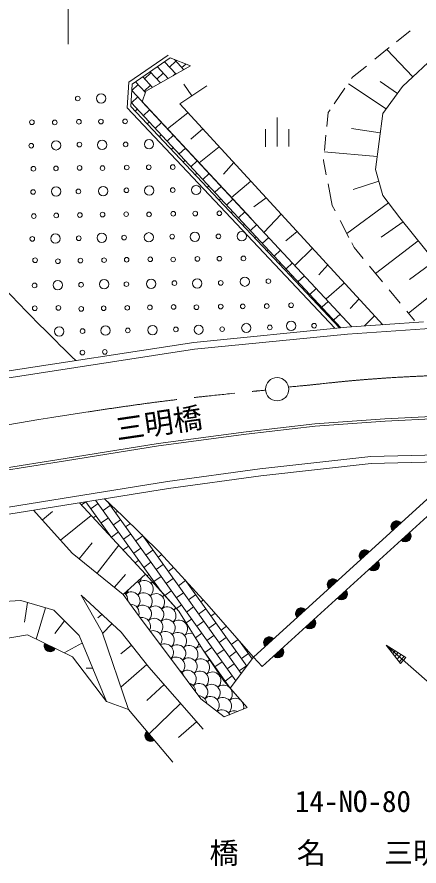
# Model space of a CAD drawing. Units: millimetres, scale not verified. Extents: x 40000 to 680000, y 20000 to 380000.
# Drawn here: x 433646 to 468218, y 262757 to 335666 of the extents above; entities that cross this region are included whole.
import ezdxf
from ezdxf.enums import TextEntityAlignment as Align

# ---------------------------------------------------------------- set-up
doc = ezdxf.new("R2010")
doc.units = ezdxf.units.MM
doc.header["$LTSCALE"] = 1000
doc.linetypes.add('CHAIN', pattern=[18.5, 12, -1.5, 3.5, -1.5])
for name, color, linetype, lineweight in [('M-BGD', 7, 'Continuous', 13), ('M-BMK', 2, 'CHAIN', 13), ('M-BMK-SRVR', 3, 'Continuous', 13), ('M-STR-STR1', 1, 'Continuous', 13), ('M-STR-STRC', 7, 'Continuous', 13)]:
    doc.layers.add(name, color=color, linetype=linetype, lineweight=lineweight)
doc.styles.add('ＭＳ ゴシック', font='')
doc.styles.get('ＭＳ ゴシック').set_extended_font_data('MS Gothic')

msp = doc.modelspace()

# ---------------------------------------------------------------- linework, layer by layer
at = {"layer": 'M-BGD'}
for p, q in [((466289, 333543), (467461, 334484)), ((464409, 332034), (465656, 333035)), ((465456, 332875), (467684, 330528)), ((470102, 332785), (466793, 329695)), ((443268, 330074), (446660, 332401)), ((443557, 329909), (446830, 332153)), ((446830, 332153), (443557, 329909)), ((447329, 330762), (446343, 331819)), ((447318, 331869), (446768, 331359)), ((448564, 331462), (446830, 332153)), ((447994, 331140), (447177, 332015)), ((444727, 329288), (448564, 331462)), ((444727, 329288), (448564, 331462)), ((446658, 330382), (445717, 331390)), ((448157, 331624), (447828, 331319)), ((462496, 330498), (463687, 331454)), ((445310, 329619), (444461, 330528)), ((445158, 330877), (444609, 330367)), ((445981, 329999), (445087, 330957)), ((446219, 330848), (445669, 330328)), ((447279, 330809), (447071, 330617)), ((462411, 330375), (462496, 330498)), ((443122, 327864), (443268, 330074)), ((443430, 327975), (443557, 329909)), ((443557, 329909), (443430, 327975)), ((444069, 329857), (443520, 329347)), ((444692, 329182), (443836, 330099)), ((445129, 329817), (444580, 329307)), ((447641, 328204), (449978, 329764)), ((448683, 328899), (448001, 329884)), ((460923, 328219), (461845, 329555)), ((465400, 327788), (462153, 329934)), ((466356, 329098), (464878, 330113)), ((466793, 329695), (465094, 327367)), ((453782, 318351), (443520, 329339)), ((444425, 328379), (444727, 329288)), ((444425, 328379), (444727, 329288)), ((461497, 308983), (443452, 328312)), ((444030, 328797), (443480, 328286)), ((462449, 309064), (444425, 328379)), ((462449, 309064), (444425, 328379)), ((444544, 328251), (444540, 328247)), ((465109, 309244), (447641, 328204)), ((460991, 308932), (443122, 327864)), ((461368, 308970), (443430, 327975)), ((443430, 327975), (461368, 308970)), ((443991, 327737), (443812, 327571)), ((445051, 327697), (444501, 327187)), ((448348, 327437), (446578, 326071)), ((460280, 326267), (460395, 327454)), ((460395, 327454), (460567, 327704)), ((465094, 327367), (464470, 322579)), ((445011, 326637), (444843, 326478)), ((445568, 327154), (445561, 327148)), ((456021, 327030), (456023, 324530)), ((446071, 326598), (445532, 326088)), ((449617, 326059), (448583, 325177)), ((455022, 326029), (455023, 324529)), ((457023, 324530), (457022, 326030)), ((464879, 325717), (462418, 326091)), ((446042, 325538), (445876, 325384)), ((447102, 325509), (446552, 324998)), ((460077, 324187), (460208, 325529)), ((447063, 324449), (446900, 324298)), ((447614, 324961), (447612, 324959)), ((451026, 324529), (449307, 323147)), ((448123, 324409), (447573, 323899)), ((448638, 323864), (448633, 323860)), ((464613, 323678), (460061, 324095)), ((448083, 323349), (447930, 323207)), ((449143, 323310), (448594, 322800)), ((452290, 323158), (451410, 322172)), ((459995, 323337), (460003, 323425)), ((460240, 322101), (459995, 323337)), ((449661, 322767), (449654, 322760)), ((464470, 322579), (465098, 320342)), ((449114, 322250), (448964, 322111)), ((450172, 322219), (449624, 321700)), ((453755, 321568), (452085, 320170)), ((464758, 321555), (462566, 320840)), ((450135, 321161), (449990, 321024)), ((451195, 321121), (450645, 320611)), ((460758, 319489), (460390, 321345)), ((451708, 320574), (451705, 320572)), ((455068, 320142), (454020, 319349)), ((465098, 320342), (466576, 318418)), ((451156, 320061), (451019, 319934)), ((452216, 320022), (451666, 319512)), ((452731, 319477), (452726, 319472)), ((461005, 319013), (460758, 319489)), ((465578, 319718), (462011, 317077)), ((452176, 318962), (452050, 318842)), ((453236, 318923), (452697, 318412)), ((456355, 318745), (454881, 317173)), ((462195, 316722), (461427, 318201)), ((466861, 318062), (464959, 316749)), ((466576, 318418), (473652, 309563)), ((453207, 317863), (453083, 317748)), ((454266, 317832), (453717, 317323)), ((454778, 317284), (454777, 317284)), ((457741, 317241), (456774, 316454)), ((454228, 316773), (454108, 316662)), ((455288, 316734), (454738, 316224)), ((468155, 316443), (464476, 313652)), ((455801, 316187), (455798, 316184)), ((459067, 315802), (457541, 314322)), ((462640, 315865), (462430, 316268)), ((463423, 314921), (462640, 315865)), ((455248, 315674), (455137, 315571)), ((456308, 315635), (455759, 315124)), ((456825, 315090), (456819, 315085)), ((456279, 314575), (456172, 314475)), ((457336, 314542), (456789, 314025)), ((460365, 314393), (459601, 313522)), ((465083, 312921), (463962, 314272)), ((469555, 314690), (467388, 313129)), ((457300, 313485), (457197, 313388)), ((458359, 313446), (457810, 312936)), ((458871, 312897), (458870, 312896)), ((461806, 312828), (460218, 311453)), ((470853, 313066), (467310, 310236)), ((458321, 312386), (458226, 312298)), ((459381, 312347), (458831, 311836)), ((466606, 311085), (465642, 312247)), ((459895, 311800), (459891, 311797)), ((463074, 311452), (462283, 310626)), ((459341, 311287), (459257, 311207)), ((460401, 311247), (459862, 310737)), ((460372, 310187), (460290, 310112)), ((461429, 310156), (460882, 309648)), ((464399, 310014), (463520, 309136)), ((467835, 309604), (467171, 310404)), ((448921, 307130), (462065, 308436)), ((461393, 309098), (461315, 309026)), ((462065, 308436), (469541, 308942)), ((430134, 304232), (448921, 307130)), ((459262, 300726), (465288, 301153)), ((465288, 301153), (470732, 301421)), ((465300, 300953), (470739, 301221)), ((453341, 300035), (459262, 300726)), ((453366, 299837), (459280, 300527)), ((459280, 300527), (465300, 300953)), ((445783, 299026), (453341, 300035)), ((445812, 298828), (453366, 299837)), ((437801, 297752), (445783, 299026)), ((437833, 297554), (445812, 298828)), ((429450, 296425), (437801, 297752)), ((429481, 296227), (437833, 297554)), ((454534, 296865), (464074, 297911)), ((464074, 297911), (473844, 298189)), ((446589, 295776), (454534, 296865)), ((428821, 292920), (446589, 295776)), ((470408, 295632), (453984, 280698)), ((471148, 294818), (454724, 279884)), ((444710, 287826), (439014, 293951)), ((444710, 287826), (439014, 293951)), ((439561, 294039), (439181, 293771)), ((441776, 290981), (439581, 294042)), ((440623, 293885), (440013, 293444)), ((445953, 286445), (440411, 294175)), ((442731, 292825), (441162, 294296)), ((441162, 294296), (442731, 292825)), ((452458, 278665), (441430, 294045)), ((438397, 289634), (435082, 293318)), ((435838, 292478), (436689, 293209)), ((441673, 293705), (441063, 293275)), ((442299, 293230), (442113, 293095)), ((430636, 292604), (433665, 293091)), ((440022, 292866), (437393, 290750)), ((440453, 292834), (440211, 292663)), ((441503, 292665), (440894, 292225)), ((442544, 292486), (441934, 292055)), ((445965, 289645), (442731, 292825)), ((442731, 292825), (445965, 289645)), ((443394, 292172), (442984, 291876)), ((441324, 291615), (441241, 291556)), ((442374, 291446), (441765, 291005)), ((443414, 291266), (442805, 290836)), ((444464, 291097), (443855, 290667)), ((452927, 279291), (444400, 291184)), ((438995, 289148), (440104, 290516)), ((442411, 290298), (440534, 287898)), ((443245, 290226), (442786, 289895)), ((445022, 290572), (444905, 290487)), ((442783, 286071), (438397, 289634)), ((444295, 290057), (443685, 289617)), ((445335, 289878), (444726, 289447)), ((446098, 289501), (445776, 289268)), ((449957, 285305), (445965, 289645)), ((445965, 289645), (449957, 285305)), ((444116, 289007), (443815, 288789)), ((445166, 288837), (444556, 288397)), ((446216, 288658), (445606, 288228)), ((447119, 288390), (446646, 288048)), ((442018, 286692), (442964, 287790)), ((442783, 286071), (444710, 287826)), ((442783, 286071), (444710, 287826)), ((444710, 287826), (447577, 284642)), ((447577, 284642), (444710, 287826)), ((444710, 287826), (445953, 286445)), ((444997, 287787), (444844, 287677)), ((446037, 287618), (445427, 287178)), ((447087, 287439), (446477, 287008)), ((448137, 287269), (447527, 286829)), ((453401, 279921), (448068, 287359)), ((445867, 286568), (445853, 286557)), ((448654, 286721), (448567, 286660)), ((442614, 282827), (439166, 286002)), ((439166, 286002), (440958, 282826)), ((444421, 283851), (442783, 286071)), ((444421, 283851), (442783, 286071)), ((445953, 286445), (447577, 284642)), ((446918, 286399), (446359, 285995)), ((447958, 286219), (447348, 285789)), ((449008, 286050), (448398, 285610)), ((433992, 285558), (424170, 285038)), ((436803, 284729), (433992, 285558)), ((434564, 285389), (434305, 283699)), ((447788, 285179), (447367, 284875)), ((449679, 285607), (449448, 285440)), ((453984, 280698), (449957, 285305)), ((449957, 285305), (453984, 280698)), ((436113, 284932), (435299, 282240)), ((439003, 282556), (436803, 284729)), ((440941, 284368), (440606, 284065)), ((447577, 284642), (449595, 281371)), ((449595, 281371), (447577, 284642)), ((447577, 284642), (449595, 281371)), ((448838, 285000), (448229, 284569)), ((449879, 284831), (449269, 284390)), ((450678, 284480), (450319, 284221)), ((437721, 283822), (436913, 282723)), ((447112, 280258), (444421, 283851)), ((447112, 280258), (444421, 283851)), ((448659, 283960), (448202, 283629)), ((449709, 283780), (449100, 283350)), ((441812, 283565), (440996, 282715)), ((450749, 283611), (450140, 283171)), ((451668, 283347), (451190, 283001)), ((423391, 280786), (434556, 282601)), ((434556, 282601), (438418, 280723)), ((441353, 276888), (439003, 282556)), ((440958, 282826), (443245, 276205)), ((444987, 279831), (442614, 282827)), ((449530, 282740), (448991, 282351)), ((450580, 282561), (449970, 282131)), ((451630, 282392), (451020, 281951)), ((452659, 282214), (452061, 281782)), ((439269, 281913), (437694, 281075)), ((443483, 281730), (442564, 280988)), ((450411, 281521), (449802, 281081)), ((453874, 280552), (452789, 282065)), ((453156, 281645), (453111, 281613)), ((469150, 278425), (465380, 281709)), ((465380, 281709), (466637, 280153)), ((465380, 281709), (467093, 280677)), ((465571, 281472), (465641, 281552)), ((438418, 280723), (441353, 276888)), ((449595, 281371), (451438, 278654)), ((451982, 278031), (449595, 281371)), ((449595, 281371), (450552, 280031)), ((451451, 281342), (450841, 280911)), ((452501, 281172), (451891, 280732)), ((453551, 281003), (452941, 280563)), ((465763, 281235), (465902, 281395)), ((465954, 280998), (466163, 281237)), ((466146, 280761), (466424, 281080)), ((466337, 280524), (466685, 280923)), ((466529, 280287), (466945, 280766)), ((444808, 280057), (442580, 278129)), ((449452, 277104), (447112, 280258)), ((449452, 277104), (447112, 280258)), ((451984, 278034), (450552, 280031)), ((450552, 280031), (451982, 278031)), ((451282, 280301), (450673, 279862)), ((452332, 280122), (451722, 279692)), ((453984, 280698), (451982, 278031)), ((453984, 280698), (451982, 278031)), ((454724, 279884), (453984, 280698)), ((466637, 280153), (467093, 280677)), ((440168, 279746), (439595, 279755)), ((449645, 274508), (444987, 279831)), ((451112, 279251), (451111, 279250)), ((453372, 279953), (452762, 279512)), ((451438, 278654), (453427, 276376)), ((452152, 279082), (451545, 278643)), ((446295, 278336), (444812, 276969)), ((451982, 278031), (453427, 276376)), ((451470, 275556), (449452, 277104)), ((451470, 275556), (449452, 277104)), ((441353, 276888), (443245, 276205)), ((447705, 276725), (445021, 274097)), ((453427, 276376), (451470, 275556)), ((443245, 276205), (447051, 271688)), ((449082, 275152), (447530, 273784))]:
    msp.add_line(p, q, dxfattribs=at)
for centre, radius in [((438870, 328665), 200), ((440879, 328676), 400), ((434927, 326630), 200), ((436891, 326614), 200), ((438976, 326667), 200), ((440870, 326686), 200), ((442938, 326704), 200), ((434877, 324614), 200), ((437007, 324642), 400), ((439012, 324704), 200), ((440968, 324679), 400), ((442991, 324724), 200), ((444999, 324734), 400), ((435056, 322631), 200), ((437002, 322667), 200), ((439035, 322703), 200), ((440999, 322687), 200), ((443084, 322741), 200), ((444978, 322759), 200), ((447045, 322778), 200), ((435034, 320637), 200), ((437008, 320682), 400), ((438926, 320691), 200), ((441056, 320719), 400), ((443062, 320781), 200), ((445018, 320756), 400), ((447041, 320801), 200), ((449049, 320811), 400), ((435095, 318570), 200), ((437024, 318623), 200), ((439057, 318660), 200), ((441003, 318696), 200), ((443036, 318732), 200), ((445000, 318716), 200), ((447085, 318769), 200), ((448979, 318788), 200), ((451047, 318806), 200), ((448946, 316785), 400), ((452977, 316839), 400), ((434966, 316610), 200), ((436957, 316638), 400), ((438962, 316665), 200), ((440936, 316710), 400), ((442855, 316720), 200), ((444984, 316747), 400), ((446990, 316809), 200), ((450969, 316829), 200), ((435209, 314780), 200), ((441132, 314784), 200), ((443078, 314820), 200), ((445111, 314856), 200), ((447075, 314840), 200), ((449160, 314894), 200), ((451054, 314912), 200), ((453122, 314931), 200), ((437170, 314695), 200), ((439099, 314748), 200), ((435164, 312612), 200), ((437154, 312639), 400), ((439160, 312667), 200), ((441134, 312712), 400), ((443052, 312721), 200), ((445182, 312749), 400), ((447188, 312811), 200), ((449144, 312786), 400), ((451167, 312831), 200), ((453240, 312935), 400), ((455263, 312980), 200), ((435178, 310649), 200), ((437211, 310686), 200), ((439172, 310600), 200), ((441101, 310653), 200), ((443134, 310689), 200), ((445080, 310725), 200), ((447113, 310762), 200), ((449077, 310745), 200), ((451162, 310799), 200), ((453056, 310818), 200), ((455123, 310836), 200), ((457220, 310911), 200), ((441258, 308737), 400), ((445307, 308775), 400), ((449268, 308812), 400), ((453364, 308961), 400), ((455387, 309006), 200), ((457217, 309134), 400), ((459196, 309157), 200), ((437279, 308665), 400), ((439284, 308692), 200), ((443177, 308747), 200), ((447312, 308837), 200), ((451291, 308857), 200), ((439272, 306845), 200), ((441201, 306899), 200)]:
    msp.add_circle(centre, radius, dxfattribs=at)
for centre, radius, start, end in [((466302, 291898), 500, 42.27887, 222.27887), ((466302, 291898), 500, 42.27887, 222.27887), ((466302, 291898), 450, 42.27887, 222.27887), ((466302, 291898), 400, 42.27887, 222.27887), ((466302, 291898), 350, 42.27887, 222.27887), ((466302, 291898), 300, 42.27887, 222.27887), ((466302, 291898), 250, 42.27887, 222.27887), ((466302, 291898), 200, 42.27887, 222.27887), ((466302, 291898), 150, 42.27887, 222.27887), ((466302, 291898), 100, 42.27887, 222.27887), ((466302, 291898), 50, 42.27887, 222.27887), ((467042, 291085), 500, 222.27887, 42.27887), ((467042, 291085), 500, 222.27887, 42.27887), ((467042, 291085), 450, 222.27887, 42.27887), ((467042, 291085), 400, 222.27887, 42.27887), ((467042, 291085), 350, 222.27887, 42.27887), ((467042, 291085), 300, 222.27887, 42.27887), ((467042, 291085), 250, 222.27887, 42.27887), ((467042, 291085), 200, 222.27887, 42.27887), ((467042, 291085), 150, 222.27887, 42.27887), ((467042, 291085), 100, 222.27887, 42.27887), ((467042, 291085), 50, 222.27887, 42.27887), ((463565, 289409), 500, 42.27887, 222.27887), ((463565, 289409), 500, 42.27887, 222.27887), ((463565, 289409), 450, 42.27887, 222.27887), ((463565, 289409), 400, 42.27887, 222.27887), ((463565, 289409), 350, 42.27887, 222.27887), ((463565, 289409), 300, 42.27887, 222.27887), ((463565, 289409), 250, 42.27887, 222.27887), ((463565, 289409), 200, 42.27887, 222.27887), ((463565, 289409), 150, 42.27887, 222.27887), ((463565, 289409), 100, 42.27887, 222.27887), ((463565, 289409), 50, 42.27887, 222.27887), ((464305, 288596), 500, 222.27887, 42.27887), ((464305, 288596), 500, 222.27887, 42.27887), ((464305, 288596), 450, 222.27887, 42.27887), ((464305, 288596), 400, 222.27887, 42.27887), ((464305, 288596), 350, 222.27887, 42.27887), ((464305, 288596), 300, 222.27887, 42.27887), ((464305, 288596), 250, 222.27887, 42.27887), ((464305, 288596), 200, 222.27887, 42.27887), ((464305, 288596), 150, 222.27887, 42.27887), ((464305, 288596), 100, 222.27887, 42.27887), ((464305, 288596), 50, 222.27887, 42.27887), ((444607, 286527), 750, 310.97805, 130.97805), ((443627, 287656), 750, 310.97805, 348.66147), ((460827, 286920), 500, 42.27887, 222.27887), ((460827, 286920), 500, 42.27887, 222.27887), ((460827, 286920), 450, 42.27887, 222.27887), ((460827, 286920), 400, 42.27887, 222.27887), ((460827, 286920), 350, 42.27887, 222.27887), ((443547, 286596), 750, 310.97805, 52.01884), ((444677, 287587), 750, 310.97805, 326.27183), ((445667, 286448), 750, 115.66042, 130.97805), ((460827, 286920), 300, 42.27887, 222.27887), ((460827, 286920), 250, 42.27887, 222.27887), ((460827, 286920), 200, 42.27887, 222.27887), ((460827, 286920), 150, 42.27887, 222.27887), ((460827, 286920), 100, 42.27887, 222.27887), ((460827, 286920), 50, 42.27887, 222.27887), ((442418, 285616), 750, 355.18644, 49.31772), ((442487, 286676), 750, 310.97805, 342.88035), ((443478, 285546), 750, 310.97805, 130.97805), ((444528, 285467), 750, 310.97805, 130.97805), ((445588, 285398), 750, 310.97805, 130.97805), ((446648, 285318), 750, 113.51921, 130.97805), ((445667, 286448), 750, 310.97805, 328.33069), ((461567, 286107), 500, 222.27887, 42.27887), ((461567, 286107), 500, 222.27887, 42.27887), ((461567, 286107), 450, 222.27887, 42.27887), ((461567, 286107), 400, 222.27887, 42.27887), ((461567, 286107), 350, 222.27887, 42.27887), ((461567, 286107), 300, 222.27887, 42.27887), ((461567, 286107), 250, 222.27887, 42.27887), ((461567, 286107), 200, 222.27887, 42.27887), ((461567, 286107), 150, 222.27887, 42.27887), ((461567, 286107), 100, 222.27887, 42.27887), ((461567, 286107), 50, 222.27887, 42.27887), ((443399, 284486), 750, 342.85048, 89.99302), ((444459, 284407), 750, 310.97805, 130.97805), ((445519, 284338), 750, 310.97805, 130.97805), ((446569, 284258), 750, 310.97805, 130.97805), ((447629, 284189), 750, 111.35089, 130.97805), ((446648, 285318), 750, 310.97805, 330.47191), ((458090, 284431), 500, 42.27887, 222.27887), ((458090, 284431), 500, 42.27887, 222.27887), ((458090, 284431), 450, 42.27887, 222.27887), ((458090, 284431), 400, 42.27887, 222.27887), ((458090, 284431), 350, 42.27887, 222.27887), ((458090, 284431), 300, 42.27887, 222.27887), ((458090, 284431), 250, 42.27887, 222.27887), ((458090, 284431), 200, 42.27887, 222.27887), ((458090, 284431), 150, 42.27887, 222.27887), ((458090, 284431), 100, 42.27887, 222.27887), ((458090, 284431), 50, 42.27887, 222.27887), ((444380, 283347), 750, 333.39563, 100.09144), ((445440, 283278), 750, 310.97805, 130.97805), ((446500, 283198), 750, 310.97805, 130.97805), ((447560, 283129), 750, 310.97805, 130.97805), ((448610, 283050), 750, 124.95389, 130.97805), ((447629, 284189), 750, 310.97805, 316.62463), ((458830, 283618), 500, 222.27887, 42.27887), ((458830, 283618), 500, 222.27887, 42.27887), ((458830, 283618), 450, 222.27887, 42.27887), ((458830, 283618), 400, 222.27887, 42.27887), ((458830, 283618), 350, 222.27887, 42.27887), ((458830, 283618), 300, 222.27887, 42.27887), ((458830, 283618), 250, 222.27887, 42.27887), ((458830, 283618), 200, 222.27887, 42.27887), ((458830, 283618), 150, 222.27887, 42.27887), ((458830, 283618), 100, 222.27887, 42.27887), ((458830, 283618), 50, 222.27887, 42.27887), ((445370, 282218), 750, 323.84517, 109.82021), ((446420, 282148), 750, 310.97805, 130.97805), ((447480, 282069), 750, 310.97805, 130.97805), ((448540, 282000), 750, 72.51066, 130.97805), ((455353, 281942), 500, 42.27887, 222.27887), ((455353, 281942), 500, 42.27887, 222.27887), ((455353, 281942), 450, 42.27887, 222.27887), ((455353, 281942), 400, 42.27887, 222.27887), ((455353, 281942), 350, 42.27887, 222.27887), ((455353, 281942), 300, 42.27887, 222.27887), ((455353, 281942), 250, 42.27887, 222.27887), ((436487, 281662), 500, 154.05549, 334.05549), ((436487, 281662), 500, 154.05549, 334.05549), ((436487, 281662), 450, 154.05549, 334.05549), ((436487, 281662), 400, 154.05549, 334.05549), ((436487, 281662), 350, 154.05549, 334.05549), ((436487, 281662), 300, 154.05549, 334.05549), ((436487, 281662), 250, 154.05549, 334.05549), ((436487, 281662), 200, 154.05549, 334.05549), ((436487, 281662), 150, 154.05549, 334.05549), ((436487, 281662), 100, 154.05549, 334.05549), ((436487, 281662), 50, 154.05549, 334.05549), ((446351, 281088), 750, 315.38177, 118.28362), ((447411, 281009), 750, 310.97805, 130.97805), ((448461, 280940), 750, 310.97805, 130.97805), ((449521, 280860), 750, 95.48334, 130.97805), ((448540, 282000), 750, 310.97805, 350.83621), ((455353, 281942), 200, 42.27887, 222.27887), ((455353, 281942), 150, 42.27887, 222.27887), ((455353, 281942), 100, 42.27887, 222.27887), ((455353, 281942), 50, 42.27887, 222.27887), ((456093, 281129), 500, 222.27887, 42.27887), ((456093, 281129), 500, 222.27887, 42.27887), ((456093, 281129), 450, 222.27887, 42.27887), ((456093, 281129), 400, 222.27887, 42.27887), ((456093, 281129), 350, 222.27887, 42.27887), ((456093, 281129), 300, 222.27887, 42.27887), ((456093, 281129), 250, 222.27887, 42.27887), ((456093, 281129), 200, 222.27887, 42.27887), ((456093, 281129), 150, 222.27887, 42.27887), ((456093, 281129), 100, 222.27887, 42.27887), ((456093, 281129), 50, 222.27887, 42.27887), ((447332, 279949), 750, 310.97805, 126.10392), ((448392, 279880), 750, 310.97805, 130.97805), ((449452, 279800), 750, 310.97805, 130.97805), ((449521, 280860), 750, 310.97805, 333.97508), ((450512, 279731), 750, 109.48398, 130.97805), ((447262, 278899), 750, 13.30058, 59.83193), ((448312, 278820), 750, 310.97805, 130.97805), ((449373, 278750), 750, 310.97805, 130.97805), ((450433, 278671), 750, 310.97805, 130.97805), ((451493, 278602), 750, 120.47958, 130.97805), ((450512, 279731), 750, 310.97805, 321.61898), ((448243, 277759), 750, 357.23076, 75.90175), ((449303, 277690), 750, 310.97805, 130.97805), ((450363, 277611), 750, 310.97805, 130.97805), ((451413, 277542), 750, 310.97805, 130.97805), ((452473, 277462), 750, 130.82834, 130.97805), ((449224, 276630), 750, 5.81686, 88.22998), ((450284, 276561), 750, 316.71206, 130.97805), ((451344, 276481), 750, 310.97805, 130.97805), ((452404, 276412), 750, 46.60673, 130.97805), ((453454, 276333), 750, 130.53303, 130.97805), ((452473, 277462), 750, 310.97805, 311.40996), ((452404, 276412), 750, 347.83485, 35.63157), ((451265, 275421), 750, 26.15304, 124.54176), ((452325, 275352), 750, 66.42766, 130.97805), ((445148, 273946), 500, 130.12083, 310.12083), ((445148, 273946), 500, 130.12083, 310.12083), ((445148, 273946), 450, 130.12083, 310.12083), ((445148, 273946), 400, 130.12083, 310.12083), ((445148, 273946), 350, 130.12083, 310.12083), ((445148, 273946), 300, 130.12083, 310.12083), ((445148, 273946), 250, 130.12083, 310.12083), ((445148, 273946), 200, 130.12083, 310.12083), ((445148, 273946), 150, 130.12083, 310.12083), ((445148, 273946), 100, 130.12083, 310.12083), ((445148, 273946), 50, 130.12083, 310.12083)]:
    msp.add_arc(centre, radius, start, end, dxfattribs=at)
msp.add_open_spline([(438708, 306158), (436887, 307943), (435066, 309729), (433307, 311576), (431707, 313256), (430158, 314987), (428687, 316781), (426414, 319553), (424328, 322473), (422242, 325393)], degree=3, knots=[0, 0, 0, 0, 1, 1, 1, 2, 2, 2, 3, 3, 3, 3], dxfattribs=at)
at = {"layer": 'M-BMK'}
msp.add_line((358295, 288214), (435524, 301088), dxfattribs=at)
for points, knots in [([(456999, 303889), (457652, 303949), (458306, 304008), (458959, 304075), (459631, 304143), (460303, 304220), (460976, 304290), (461648, 304360), (462321, 304425), (462995, 304483), (463296, 304508), (463598, 304533), (463900, 304556), (464201, 304580), (464503, 304602), (464805, 304623), (465106, 304644), (465408, 304664), (465710, 304683), (467681, 304808), (469656, 304891), (471630, 304938), (474283, 305001), (476938, 304999), (479591, 304943), (482984, 304871), (486377, 304711), (489757, 304410), (495157, 303930), (500524, 303092), (505849, 302048), (509979, 301238), (514084, 300305), (518129, 299155), (522221, 297992), (526252, 296608), (530209, 295047), (535903, 292801), (541444, 290190), (546984, 287578)], [0, 0, 0, 0, 1, 1, 1, 2, 2, 2, 3, 3, 3, 4, 4, 4, 5, 5, 5, 6, 6, 6, 7, 7, 7, 8, 8, 8, 9, 9, 9, 10, 10, 10, 11, 11, 11, 12, 12, 12, 13, 13, 13, 13]), ([(435524, 301088), (439458, 301711), (443391, 302334), (447344, 302808), (449020, 303009), (450701, 303184), (452380, 303357), (452660, 303386), (452940, 303415), (453220, 303445), (453376, 303461), (453531, 303478), (453687, 303494), (454131, 303539), (454576, 303577), (455021, 303615)], [0, 0, 0, 0, 1, 1, 1, 2, 2, 2, 3, 3, 3, 4, 4, 4, 5, 5, 5, 5])]:
    msp.add_open_spline(points, degree=3, knots=knots, dxfattribs=at)
at = {"layer": 'M-BMK-SRVR'}
msp.add_circle((456017, 303698), 1000, dxfattribs=at)
at = {"layer": 'M-STR-STR1'}
for p, q in [((462015, 309034), (468592, 309479)), ((448846, 307725), (462015, 309034)), ((430032, 304824), (448846, 307725)), ((464115, 297312), (473849, 297589)), ((454607, 296269), (464115, 297312)), ((446677, 295183), (454607, 296269)), ((433665, 293091), (446677, 295183))]:
    msp.add_line(p, q, dxfattribs=at)
at = {"layer": 'M-STR-STRC'}
msp.add_line((438047, 351050), (438059, 333344), dxfattribs=at)

# ---------------------------------------------------------------- texts
at = {"layer": 'M-STR-STR1', "style": 'ＭＳ ゴシック'}
for s, rotation, p in [('三明橋', 8.358, (442341, 298786)), ('14-NO-80', 0.037, (457550, 266840)), ('橋\u3000\u3000名', 0.037, (450203, 262412)), ('三明橋', 0.037, (465203, 262422))]:
    msp.add_text(s, height=1833, rotation=rotation, dxfattribs=at).set_placement(p, align=Align.BOTTOM_LEFT)

doc.saveas('drawing.dxf')
